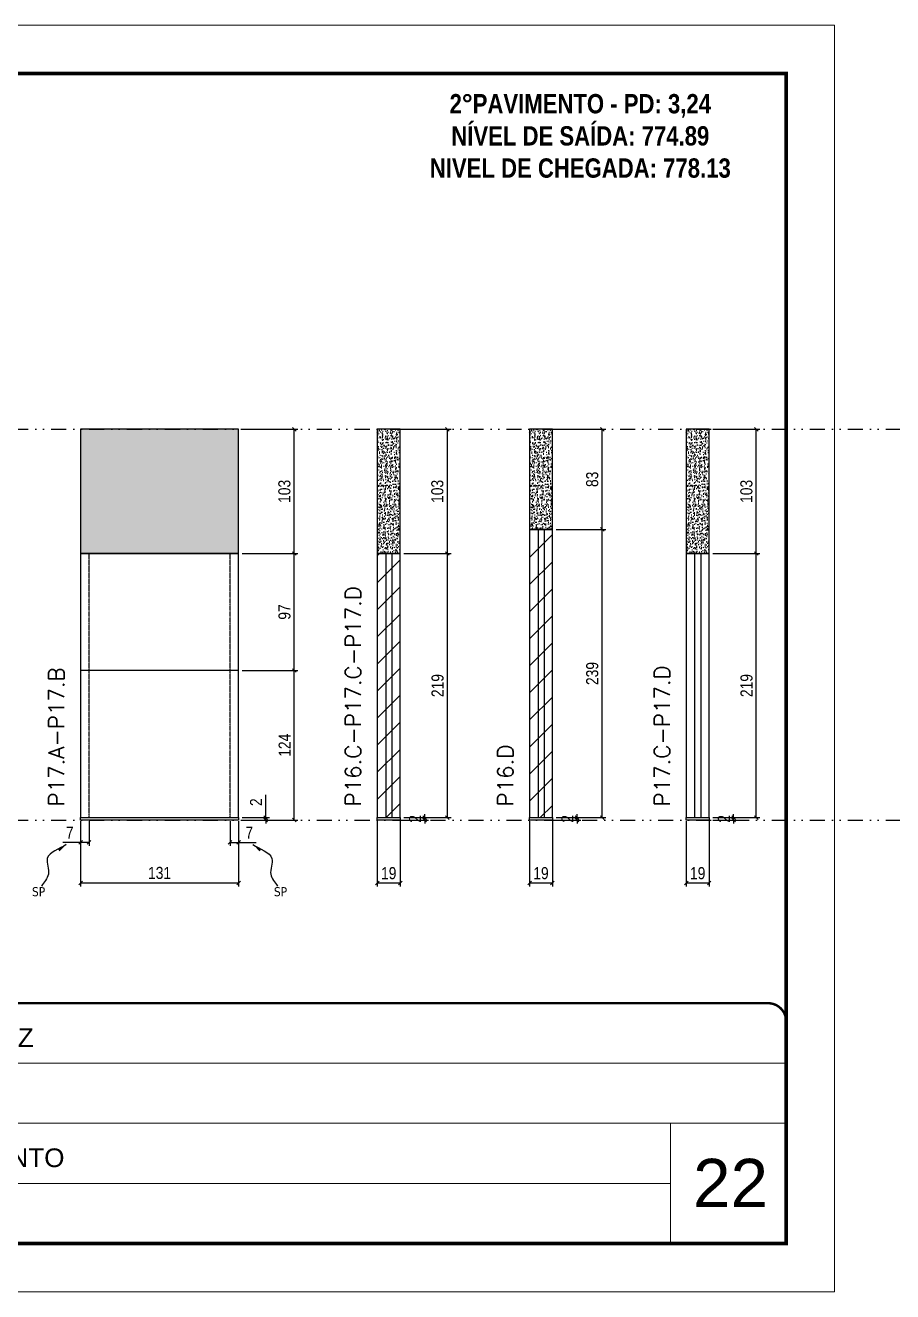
# Model space of a CAD drawing. Extents: x 13770 to 23315, y 867 to 16997.
# Drawn here: x 16799 to 17518, y 10056 to 11106 of the extents above; entities that cross this region are included whole.
import ezdxf

# ---------------------------------------------------------------- set-up
doc = ezdxf.new("R2010")
doc.units = 0
for name, pattern in [('CONTINUO', [0]), ('DASHED', [0.75, 0.5, -0.25]), ('DIVIDE2', [0.625, 0.25, -0.125, 0, -0.125, 0, -0.125]), ('HIDDEN', [0.375, 0.25, -0.125])]:
    doc.linetypes.add(name, pattern=pattern)
for name, color, linetype, lineweight in [('CARIMBO', 255, 'Continuous', 9), ('Folhas', 255, 'Continuous', 9), ('Hachura', 251, 'Continuous', 9), ('SARRAFO DE PRESSAO', 251, 'DASHED', 9), ('Texto Seção', 7, 'Continuous', 15)]:
    doc.layers.add(name, color=color, linetype=linetype, lineweight=lineweight)
for name, color, linetype in [('COTA', 241, 'Continuous'), ('NOMENCLATURA', 7, 'Continuous'), ('Nível', 160, 'Continuous'), ('Painéis', 200, 'Continuous'), ('SARR_2.2x7', 40, 'Continuous'), ('Sarrafo de Pressão', 42, 'HIDDEN'), ('texto', 7, 'Continuous')]:
    doc.layers.add(name, color=color, linetype=linetype)
doc.styles.add('ARIAL', font='arial.ttf')
doc.styles.add('COTA TECNICA', font='techl___.ttf', dxfattribs={"height": 10})
doc.styles.add('COTA TECNICA-50', font='techl___.ttf', dxfattribs={"height": 10})
doc.styles.add('REGUA-120', font='ROMANS.shx', dxfattribs={"height": 15})
doc.styles.add('ROMANC', font='techb___.ttf', dxfattribs={"height": 2.5})
doc.styles.get("Standard").update_dxf_attribs({"font": 'arial.ttf'})
doc.styles.add('Tecnologia', font='')
doc.styles.get('Tecnologia').set_extended_font_data('Forgotten Futurist')
doc.dimstyles.new('COTA PAINEL-50', dxfattribs={"dimtxt": 10, "dimasz": 3, "dimexe": 3, "dimexo": 3, "dimgap": 3, "dimtad": 1, "dimdec": 1, "dimzin": 12, "dimdsep": 46, "dimtxsty": 'COTA TECNICA-50', "dimblk1": 'OBLIQUE', "dimblk2": 'OBLIQUE', "dimsah": 1, "dimcen": 0.9, "dimclrd": 4, "dimclre": 4, "dimclrt": 240, "dimadec": 1, "dimazin": 3, "dimtfac": 1, "dimtdec": 1, "dimtmove": 0, "dimatfit": 3, "dimfxl": 1, "dimtolj": 1, "dimtzin": 12, "dimarcsym": 0})
doc.dimstyles.new('PAINEL', dxfattribs={"dimtxt": 10, "dimasz": 3, "dimexe": 3, "dimexo": 3, "dimgap": 3, "dimtad": 1, "dimdec": 1, "dimzin": 12, "dimdsep": 46, "dimtxsty": 'COTA TECNICA', "dimblk1": 'OBLIQUE', "dimblk2": 'OBLIQUE', "dimsah": 1, "dimcen": 0.9, "dimclrd": 4, "dimclre": 4, "dimclrt": 240, "dimadec": 1, "dimazin": 3, "dimtfac": 1, "dimtdec": 1, "dimtmove": 0, "dimatfit": 3, "dimfxl": 1, "dimtolj": 1, "dimtzin": 12, "dimarcsym": 0})
doc.dimstyles.get("Standard").update_dxf_attribs({"dimtxt": 0.18, "dimasz": 0.18, "dimexe": 0.18, "dimexo": 0.0625, "dimgap": 0.09, "dimtad": 0, "dimtih": 1, "dimtoh": 1, "dimdec": 4, "dimzin": 0, "dimdsep": 46, "dimtxsty": 'Standard', "dimcen": 0.09, "dimadec": 0, "dimazin": 0, "dimtfac": 1, "dimtdec": 4, "dimtofl": 0, "dimtmove": 0, "dimatfit": 3, "dimfxl": 1, "dimtolj": 1, "dimtzin": 0, "dimarcsym": 0})

# ---------------------------------------------------------------- blocks, each defined once
blk = doc.blocks.new('9999999999')
at = {"color": 30, "linetype": 'CONTINUO'}
for p, q in [((98564.6, 34230.2), (98564.6, 34429.4)), ((98564.6, 34379.6), (99584, 34379.6)), ((98564.6, 34329.8), (99488, 34329.8)), ((99584, 34329.8), (99488, 34329.8)), ((99488, 34329.8), (99488, 34230.2)), ((98564.6, 34280), (99488, 34280))]:
    blk.add_line(p, q, dxfattribs=at)
at = {"color": 30, "linetype": 'CONTINUO', "const_width": 2}
blk.add_lwpolyline([(99584, 34230.2), (99584, 34414.4, 0.414214), (99569, 34429.4), (98229, 34429.4, 0.414214), (98214, 34414.4), (98214, 34245.2, 0.414214), (98229, 34230.2), (99584, 34230.2)], format="xyb", dxfattribs=at)
at = {"layer": 'Folhas'}
blk.add_lwpolyline([(98139, 34190.2), (99624, 34190.2), (99624, 35240.2), (98139, 35240.2)], close=True, dxfattribs=at)
at = {"layer": 'Folhas', "color": 30, "const_width": 3}
blk.add_lwpolyline([(98214, 34230.2), (99584, 34230.2), (99584, 35200.2), (98214, 35200.2)], close=True, dxfattribs=at)
at = {"color": 7, "linetype": 'Continuous', "ltscale": 5, "style": 'ARIAL'}
for s, height, p in [('SCHWARTZ', 15.48, (98837.7, 34393.1)), ('GWT', 15.48, (98837.7, 34343.3)), ('2°PAVIMENTO', 15.483, (98837.7, 34293.5)), ('NOVA SISTEMAS CONSTRUTIVOS', 11.059, (98263.2, 34267.2)), ('PILARES', 15.48, (98837.7, 34243.7))]:
    blk.add_text(s, height=height, dxfattribs=at).set_placement(p)
at = {"layer": 'Folhas', "color": 7, "style": 'Tecnologia', "width": 1.5}
for s, p in [('CLIENTE:', (98573.7, 34397.2)), ('OBRA:', (98573.7, 34347.3)), ('PAVIMENTO:', (98573.7, 34297.5)), ('PROJETO:', (98573.7, 34247.7))]:
    blk.add_text(s, height=14, dxfattribs=at).set_placement(p)
blk = doc.blocks.new('_Oblique')
at = {"color": 0, "linetype": 'ByBlock', "lineweight": -2}
blk.add_line((-0.5, -0.5), (0.5, 0.5), dxfattribs=at)
blk = doc.blocks.new('*D387')
at = {"layer": 'COTA', "color": 4, "lineweight": -2, "transparency": 16777216}
for p, q in [((17090.6, 10445.7), (17090.6, 10391.6)), ((17109.6, 10445.7), (17109.6, 10391.6)), ((17090.6, 10394.6), (17109.6, 10394.6))]:
    blk.add_line(p, q, dxfattribs=at)
at = {"layer": 'Defpoints', "color": 0, "transparency": 16777216}
for p in [(17090.6, 10448.7), (17109.6, 10448.7), (17109.6, 10394.6)]:
    blk.add_point(p, dxfattribs=at)
at = {"layer": 'COTA', "color": 4, "lineweight": -2, "transparency": 16777216, "xscale": 3, "yscale": 3, "zscale": 3, "rotation": 180}
blk.add_blockref('_Oblique', (17090.6, 10394.6), dxfattribs=at)
at = {"layer": 'COTA', "color": 4, "lineweight": -2, "transparency": 16777216, "xscale": 3, "yscale": 3, "zscale": 3}
blk.add_blockref('_Oblique', (17109.6, 10394.6), dxfattribs=at)
at = {"layer": 'COTA', "color": 240, "transparency": 16777216, "insert": (17100.1, 10402.6), "char_height": 10, "attachment_point": 5, "style": 'COTA TECNICA'}
blk.add_mtext('\\A1;19', dxfattribs=at)
blk = doc.blocks.new('*D388')
at = {"layer": 'COTA', "color": 4, "lineweight": -2, "transparency": 16777216}
for p, q in [((17112.6, 10667.7), (17151.7, 10667.7)), ((17148.7, 10448.7), (17148.7, 10667.7)), ((17112.6, 10448.7), (17151.7, 10448.7))]:
    blk.add_line(p, q, dxfattribs=at)
at = {"layer": 'Defpoints', "color": 0, "transparency": 16777216}
for p in [(17109.6, 10667.7), (17148.7, 10667.7), (17109.6, 10448.7)]:
    blk.add_point(p, dxfattribs=at)
at = {"layer": 'COTA', "color": 4, "lineweight": -2, "transparency": 16777216, "xscale": 3, "yscale": 3, "zscale": 3}
for p, rotation in [((17148.7, 10667.7), 90), ((17148.7, 10448.7), 270)]:
    blk.add_blockref('_Oblique', p, dxfattribs=dict(at, rotation=rotation))
at = {"layer": 'COTA', "color": 240, "transparency": 16777216, "insert": (17140.6, 10558.2), "char_height": 10, "attachment_point": 5, "rotation": 90, "style": 'COTA TECNICA'}
blk.add_mtext('\\A1;219', dxfattribs=at)
blk = doc.blocks.new('*D389')
at = {"layer": 'COTA', "color": 4, "lineweight": -2, "transparency": 16777216}
for p, q in [((17112.6, 10448.7), (17132.9, 10448.7)), ((17129.9, 10448.7), (17129.9, 10451.7)), ((17129.9, 10446.7), (17129.9, 10448.7)), ((17112.6, 10446.7), (17132.9, 10446.7)), ((17129.9, 10446.7), (17129.9, 10443.7))]:
    blk.add_line(p, q, dxfattribs=at)
at = {"layer": 'Defpoints', "color": 0, "transparency": 16777216}
for p in [(17109.6, 10448.7), (17129.9, 10448.7), (17109.6, 10446.7)]:
    blk.add_point(p, dxfattribs=at)
at = {"layer": 'COTA', "color": 4, "lineweight": -2, "transparency": 16777216, "xscale": 3, "yscale": 3, "zscale": 3}
for p, rotation in [((17129.9, 10448.7), 270), ((17129.9, 10446.7), 90)]:
    blk.add_blockref('_Oblique', p, dxfattribs=dict(at, rotation=rotation))
at = {"layer": 'COTA', "color": 240, "transparency": 16777216, "insert": (17121.9, 10447.7), "char_height": 10, "attachment_point": 5, "rotation": 90, "style": 'COTA TECNICA-50'}
blk.add_mtext('\\A1;2', dxfattribs=at)
blk = doc.blocks.new('*D390')
at = {"layer": 'COTA', "color": 4, "lineweight": -2, "transparency": 16777216}
for p, q in [((17112.6, 10770.7), (17151.7, 10770.7)), ((17148.7, 10667.7), (17148.7, 10770.7)), ((17112.6, 10667.7), (17151.7, 10667.7))]:
    blk.add_line(p, q, dxfattribs=at)
at = {"layer": 'Defpoints', "color": 0, "transparency": 16777216}
for p in [(17109.6, 10770.7), (17148.7, 10770.7), (17109.6, 10667.7)]:
    blk.add_point(p, dxfattribs=at)
at = {"layer": 'COTA', "color": 4, "lineweight": -2, "transparency": 16777216, "xscale": 3, "yscale": 3, "zscale": 3}
for p, rotation in [((17148.7, 10770.7), 90), ((17148.7, 10667.7), 270)]:
    blk.add_blockref('_Oblique', p, dxfattribs=dict(at, rotation=rotation))
at = {"layer": 'COTA', "color": 240, "transparency": 16777216, "insert": (17140.4, 10719.2), "char_height": 10, "attachment_point": 5, "rotation": 90, "style": 'COTA TECNICA'}
blk.add_mtext('\\A1;103', dxfattribs=at)
blk = doc.blocks.new('*D814')
at = {"layer": 'COTA', "color": 4, "lineweight": -2, "transparency": 16777216}
for p, q in [((16844.6, 10445.7), (16844.6, 10391.6)), ((16975.6, 10445.7), (16975.6, 10391.6)), ((16844.6, 10394.6), (16975.6, 10394.6))]:
    blk.add_line(p, q, dxfattribs=at)
at = {"layer": 'Defpoints', "color": 0, "transparency": 16777216}
for p in [(16844.6, 10448.7), (16975.6, 10448.7), (16975.6, 10394.6)]:
    blk.add_point(p, dxfattribs=at)
at = {"layer": 'COTA', "color": 4, "lineweight": -2, "transparency": 16777216, "xscale": 3, "yscale": 3, "zscale": 3, "rotation": 180}
blk.add_blockref('_Oblique', (16844.6, 10394.6), dxfattribs=at)
at = {"layer": 'COTA', "color": 4, "lineweight": -2, "transparency": 16777216, "xscale": 3, "yscale": 3, "zscale": 3}
blk.add_blockref('_Oblique', (16975.6, 10394.6), dxfattribs=at)
at = {"layer": 'COTA', "color": 240, "transparency": 16777216, "insert": (16910.1, 10402.8), "char_height": 10, "attachment_point": 5, "style": 'COTA TECNICA'}
blk.add_mtext('\\A1;131', dxfattribs=at)
blk = doc.blocks.new('*D815')
at = {"layer": 'COTA', "color": 4, "lineweight": -2, "transparency": 16777216}
for p, q in [((16978.6, 10570.7), (17024.8, 10570.7)), ((17021.8, 10446.7), (17021.8, 10570.7)), ((16978.6, 10446.7), (17024.8, 10446.7))]:
    blk.add_line(p, q, dxfattribs=at)
at = {"layer": 'Defpoints', "color": 0, "transparency": 16777216}
for p in [(16975.6, 10570.7), (17021.8, 10570.7), (16975.6, 10446.7)]:
    blk.add_point(p, dxfattribs=at)
at = {"layer": 'COTA', "color": 4, "lineweight": -2, "transparency": 16777216, "xscale": 3, "yscale": 3, "zscale": 3}
for p, rotation in [((17021.8, 10570.7), 90), ((17021.8, 10446.7), 270)]:
    blk.add_blockref('_Oblique', p, dxfattribs=dict(at, rotation=rotation))
at = {"layer": 'COTA', "color": 240, "transparency": 16777216, "insert": (17013.8, 10508.7), "char_height": 10, "attachment_point": 5, "rotation": 90, "style": 'COTA TECNICA-50'}
blk.add_mtext('\\A1;124', dxfattribs=at)
blk = doc.blocks.new('*D816')
at = {"layer": 'COTA', "color": 4, "lineweight": -2, "transparency": 16777216}
for p, q in [((16998.1, 10448.7), (16998.1, 10467.5)), ((16978.6, 10448.7), (17001.1, 10448.7)), ((16998.1, 10446.7), (16998.1, 10448.7)), ((16978.6, 10446.7), (17001.1, 10446.7)), ((16998.1, 10446.7), (16998.1, 10443.7))]:
    blk.add_line(p, q, dxfattribs=at)
at = {"layer": 'Defpoints', "color": 0, "transparency": 16777216}
for p in [(16975.6, 10448.7), (16975.6, 10446.7), (16998.1, 10446.7)]:
    blk.add_point(p, dxfattribs=at)
at = {"layer": 'COTA', "color": 4, "lineweight": -2, "transparency": 16777216, "xscale": 3, "yscale": 3, "zscale": 3}
for p, rotation in [((16998.1, 10448.7), 270), ((16998.1, 10446.7), 90)]:
    blk.add_blockref('_Oblique', p, dxfattribs=dict(at, rotation=rotation))
at = {"layer": 'COTA', "color": 240, "transparency": 16777216, "insert": (16990.1, 10461.5), "char_height": 10, "attachment_point": 5, "rotation": 90, "style": 'COTA TECNICA-50'}
blk.add_mtext('\\A1;2', dxfattribs=at)
blk = doc.blocks.new('*D817')
at = {"layer": 'COTA', "color": 4, "lineweight": -2, "transparency": 16777216}
for p, q in [((16844.6, 10443.7), (16844.6, 10425.2)), ((16851.6, 10445.7), (16851.6, 10425.2)), ((16844.6, 10428.2), (16829.9, 10428.2)), ((16851.6, 10428.2), (16844.6, 10428.2))]:
    blk.add_line(p, q, dxfattribs=at)
at = {"layer": 'Defpoints', "color": 0, "transparency": 16777216}
for p in [(16851.6, 10448.7), (16844.6, 10446.7), (16844.6, 10428.2)]:
    blk.add_point(p, dxfattribs=at)
at = {"layer": 'COTA', "color": 4, "lineweight": -2, "transparency": 16777216, "xscale": 3, "yscale": 3, "zscale": 3, "rotation": 180}
blk.add_blockref('_Oblique', (16844.6, 10428.2), dxfattribs=at)
at = {"layer": 'COTA', "color": 4, "lineweight": -2, "transparency": 16777216, "xscale": 3, "yscale": 3, "zscale": 3}
blk.add_blockref('_Oblique', (16851.6, 10428.2), dxfattribs=at)
at = {"layer": 'COTA', "color": 240, "transparency": 16777216, "insert": (16835.7, 10436.3), "char_height": 10, "attachment_point": 5, "style": 'COTA TECNICA-50'}
blk.add_mtext('\\A1;7', dxfattribs=at)
blk = doc.blocks.new('*D818')
at = {"layer": 'COTA', "color": 4, "lineweight": -2, "transparency": 16777216}
for p, q in [((16968.6, 10445.7), (16968.6, 10425.2)), ((16975.6, 10443.7), (16975.6, 10425.2)), ((16968.6, 10428.2), (16975.6, 10428.2)), ((16975.6, 10428.2), (16990.3, 10428.2))]:
    blk.add_line(p, q, dxfattribs=at)
at = {"layer": 'Defpoints', "color": 0, "transparency": 16777216}
for p in [(16968.6, 10448.7), (16975.6, 10446.7), (16975.6, 10428.2)]:
    blk.add_point(p, dxfattribs=at)
at = {"layer": 'COTA', "color": 4, "lineweight": -2, "transparency": 16777216, "xscale": 3, "yscale": 3, "zscale": 3, "rotation": 180}
blk.add_blockref('_Oblique', (16968.6, 10428.2), dxfattribs=at)
at = {"layer": 'COTA', "color": 4, "lineweight": -2, "transparency": 16777216, "xscale": 3, "yscale": 3, "zscale": 3}
blk.add_blockref('_Oblique', (16975.6, 10428.2), dxfattribs=at)
at = {"layer": 'COTA', "color": 240, "transparency": 16777216, "insert": (16984.5, 10436.3), "char_height": 10, "attachment_point": 5, "style": 'COTA TECNICA-50'}
blk.add_mtext('\\A1;7', dxfattribs=at)
blk = doc.blocks.new('*D819')
at = {"layer": 'COTA', "color": 4, "linetype": 'ByBlock', "lineweight": -2, "transparency": 16777216}
for p, q in [((16978.6, 10667.7), (17024.8, 10667.7)), ((17021.8, 10570.7), (17021.8, 10667.7)), ((16978.6, 10570.7), (17024.8, 10570.7))]:
    blk.add_line(p, q, dxfattribs=at)
at = {"layer": 'Defpoints', "color": 0, "linetype": 'ByBlock', "transparency": 16777216}
for p in [(16975.6, 10667.7), (17021.8, 10667.7), (16975.6, 10570.7)]:
    blk.add_point(p, dxfattribs=at)
at = {"layer": 'COTA', "color": 4, "linetype": 'ByBlock', "lineweight": -2, "transparency": 16777216, "xscale": 3, "yscale": 3, "zscale": 3}
for p, rotation in [((17021.8, 10667.7), 90), ((17021.8, 10570.7), 270)]:
    blk.add_blockref('_Oblique', p, dxfattribs=dict(at, rotation=rotation))
at = {"layer": 'COTA', "color": 240, "linetype": 'ByBlock', "transparency": 16777216, "insert": (17013.7, 10619.2), "char_height": 10, "attachment_point": 5, "rotation": 90, "style": 'COTA TECNICA'}
blk.add_mtext('\\A1;97', dxfattribs=at)
blk = doc.blocks.new('*D820')
at = {"layer": 'COTA', "color": 4, "lineweight": -2, "transparency": 16777216}
for p, q in [((16978.6, 10770.7), (17024.8, 10770.7)), ((17021.8, 10667.7), (17021.8, 10770.7)), ((16978.6, 10667.7), (17024.8, 10667.7))]:
    blk.add_line(p, q, dxfattribs=at)
at = {"layer": 'Defpoints', "color": 0, "transparency": 16777216}
for p in [(16975.6, 10770.7), (17021.8, 10770.7), (16975.6, 10667.7)]:
    blk.add_point(p, dxfattribs=at)
at = {"layer": 'COTA', "color": 4, "lineweight": -2, "transparency": 16777216, "xscale": 3, "yscale": 3, "zscale": 3}
for p, rotation in [((17021.8, 10770.7), 90), ((17021.8, 10667.7), 270)]:
    blk.add_blockref('_Oblique', p, dxfattribs=dict(at, rotation=rotation))
at = {"layer": 'COTA', "color": 240, "transparency": 16777216, "insert": (17013.6, 10719.2), "char_height": 10, "attachment_point": 5, "rotation": 90, "style": 'COTA TECNICA'}
blk.add_mtext('\\A1;103', dxfattribs=at)
blk = doc.blocks.new('*D834')
at = {"layer": 'COTA', "color": 4, "lineweight": -2, "transparency": 16777216}
for p, q in [((17216.8, 10445.7), (17216.8, 10391.6)), ((17235.8, 10445.7), (17235.8, 10391.6)), ((17216.8, 10394.6), (17235.8, 10394.6))]:
    blk.add_line(p, q, dxfattribs=at)
at = {"layer": 'Defpoints', "color": 0, "transparency": 16777216}
for p in [(17216.8, 10448.7), (17235.8, 10448.7), (17235.8, 10394.6)]:
    blk.add_point(p, dxfattribs=at)
at = {"layer": 'COTA', "color": 4, "lineweight": -2, "transparency": 16777216, "xscale": 3, "yscale": 3, "zscale": 3, "rotation": 180}
blk.add_blockref('_Oblique', (17216.8, 10394.6), dxfattribs=at)
at = {"layer": 'COTA', "color": 4, "lineweight": -2, "transparency": 16777216, "xscale": 3, "yscale": 3, "zscale": 3}
blk.add_blockref('_Oblique', (17235.8, 10394.6), dxfattribs=at)
at = {"layer": 'COTA', "color": 240, "transparency": 16777216, "insert": (17226.3, 10402.6), "char_height": 10, "attachment_point": 5, "style": 'COTA TECNICA'}
blk.add_mtext('\\A1;19', dxfattribs=at)
blk = doc.blocks.new('*D835')
at = {"layer": 'COTA', "color": 4, "lineweight": -2, "transparency": 16777216}
for p, q in [((17238.8, 10687.7), (17280.1, 10687.7)), ((17277.1, 10448.7), (17277.1, 10687.7)), ((17238.8, 10448.7), (17280.1, 10448.7))]:
    blk.add_line(p, q, dxfattribs=at)
at = {"layer": 'Defpoints', "color": 0, "transparency": 16777216}
for p in [(17235.8, 10687.7), (17277.1, 10687.7), (17235.8, 10448.7)]:
    blk.add_point(p, dxfattribs=at)
at = {"layer": 'COTA', "color": 4, "lineweight": -2, "transparency": 16777216, "xscale": 3, "yscale": 3, "zscale": 3}
for p, rotation in [((17277.1, 10687.7), 90), ((17277.1, 10448.7), 270)]:
    blk.add_blockref('_Oblique', p, dxfattribs=dict(at, rotation=rotation))
at = {"layer": 'COTA', "color": 240, "transparency": 16777216, "insert": (17268.8, 10568.2), "char_height": 10, "attachment_point": 5, "rotation": 90, "style": 'COTA TECNICA'}
blk.add_mtext('\\A1;239', dxfattribs=at)
blk = doc.blocks.new('*D836')
at = {"layer": 'COTA', "color": 4, "lineweight": -2, "transparency": 16777216}
for p, q in [((17238.8, 10448.7), (17259.2, 10448.7)), ((17256.2, 10448.7), (17256.2, 10451.7)), ((17256.2, 10446.7), (17256.2, 10448.7)), ((17238.8, 10446.7), (17259.2, 10446.7)), ((17256.2, 10446.7), (17256.2, 10443.7))]:
    blk.add_line(p, q, dxfattribs=at)
at = {"layer": 'Defpoints', "color": 0, "transparency": 16777216}
for p in [(17235.8, 10448.7), (17256.2, 10448.7), (17235.8, 10446.7)]:
    blk.add_point(p, dxfattribs=at)
at = {"layer": 'COTA', "color": 4, "lineweight": -2, "transparency": 16777216, "xscale": 3, "yscale": 3, "zscale": 3}
for p, rotation in [((17256.2, 10448.7), 270), ((17256.2, 10446.7), 90)]:
    blk.add_blockref('_Oblique', p, dxfattribs=dict(at, rotation=rotation))
at = {"layer": 'COTA', "color": 240, "transparency": 16777216, "insert": (17248.2, 10447.7), "char_height": 10, "attachment_point": 5, "rotation": 90, "style": 'COTA TECNICA-50'}
blk.add_mtext('\\A1;2', dxfattribs=at)
blk = doc.blocks.new('*D837')
at = {"layer": 'COTA', "color": 4, "lineweight": -2, "transparency": 16777216}
for p, q in [((17238.8, 10770.7), (17280.1, 10770.7)), ((17277.1, 10687.7), (17277.1, 10770.7)), ((17238.8, 10687.7), (17280.1, 10687.7))]:
    blk.add_line(p, q, dxfattribs=at)
at = {"layer": 'Defpoints', "color": 0, "transparency": 16777216}
for p in [(17235.8, 10770.7), (17277.1, 10770.7), (17235.8, 10687.7)]:
    blk.add_point(p, dxfattribs=at)
at = {"layer": 'COTA', "color": 4, "lineweight": -2, "transparency": 16777216, "xscale": 3, "yscale": 3, "zscale": 3}
for p, rotation in [((17277.1, 10770.7), 90), ((17277.1, 10687.7), 270)]:
    blk.add_blockref('_Oblique', p, dxfattribs=dict(at, rotation=rotation))
at = {"layer": 'COTA', "color": 240, "transparency": 16777216, "insert": (17268.8, 10729.2), "char_height": 10, "attachment_point": 5, "rotation": 90, "style": 'COTA TECNICA'}
blk.add_mtext('\\A1;83', dxfattribs=at)
blk = doc.blocks.new('*D944')
at = {"layer": 'COTA', "color": 4, "lineweight": -2, "transparency": 16777216}
for p, q in [((17346.7, 10445.7), (17346.7, 10391.6)), ((17365.7, 10445.7), (17365.7, 10391.6)), ((17346.7, 10394.6), (17365.7, 10394.6))]:
    blk.add_line(p, q, dxfattribs=at)
at = {"layer": 'Defpoints', "color": 0, "transparency": 16777216}
for p in [(17346.7, 10448.7), (17365.7, 10448.7), (17365.7, 10394.6)]:
    blk.add_point(p, dxfattribs=at)
at = {"layer": 'COTA', "color": 4, "lineweight": -2, "transparency": 16777216, "xscale": 3, "yscale": 3, "zscale": 3, "rotation": 180}
blk.add_blockref('_Oblique', (17346.7, 10394.6), dxfattribs=at)
at = {"layer": 'COTA', "color": 4, "lineweight": -2, "transparency": 16777216, "xscale": 3, "yscale": 3, "zscale": 3}
blk.add_blockref('_Oblique', (17365.7, 10394.6), dxfattribs=at)
at = {"layer": 'COTA', "color": 240, "transparency": 16777216, "insert": (17356.2, 10402.6), "char_height": 10, "attachment_point": 5, "style": 'COTA TECNICA'}
blk.add_mtext('\\A1;19', dxfattribs=at)
blk = doc.blocks.new('*D945')
at = {"layer": 'COTA', "color": 4, "lineweight": -2, "transparency": 16777216}
for p, q in [((17368.7, 10667.7), (17407.8, 10667.7)), ((17404.8, 10448.7), (17404.8, 10667.7)), ((17368.7, 10448.7), (17407.8, 10448.7))]:
    blk.add_line(p, q, dxfattribs=at)
at = {"layer": 'Defpoints', "color": 0, "transparency": 16777216}
for p in [(17365.7, 10667.7), (17404.8, 10667.7), (17365.7, 10448.7)]:
    blk.add_point(p, dxfattribs=at)
at = {"layer": 'COTA', "color": 4, "lineweight": -2, "transparency": 16777216, "xscale": 3, "yscale": 3, "zscale": 3}
for p, rotation in [((17404.8, 10667.7), 90), ((17404.8, 10448.7), 270)]:
    blk.add_blockref('_Oblique', p, dxfattribs=dict(at, rotation=rotation))
at = {"layer": 'COTA', "color": 240, "transparency": 16777216, "insert": (17396.7, 10558.2), "char_height": 10, "attachment_point": 5, "rotation": 90, "style": 'COTA TECNICA'}
blk.add_mtext('\\A1;219', dxfattribs=at)
blk = doc.blocks.new('*D946')
at = {"layer": 'COTA', "color": 4, "lineweight": -2, "transparency": 16777216}
for p, q in [((17368.7, 10448.7), (17389, 10448.7)), ((17386, 10448.7), (17386, 10451.7)), ((17386, 10446.7), (17386, 10448.7)), ((17368.7, 10446.7), (17389, 10446.7)), ((17386, 10446.7), (17386, 10443.7))]:
    blk.add_line(p, q, dxfattribs=at)
at = {"layer": 'Defpoints', "color": 0, "transparency": 16777216}
for p in [(17365.7, 10448.7), (17386, 10448.7), (17365.7, 10446.7)]:
    blk.add_point(p, dxfattribs=at)
at = {"layer": 'COTA', "color": 4, "lineweight": -2, "transparency": 16777216, "xscale": 3, "yscale": 3, "zscale": 3}
for p, rotation in [((17386, 10448.7), 270), ((17386, 10446.7), 90)]:
    blk.add_blockref('_Oblique', p, dxfattribs=dict(at, rotation=rotation))
at = {"layer": 'COTA', "color": 240, "transparency": 16777216, "insert": (17378, 10447.7), "char_height": 10, "attachment_point": 5, "rotation": 90, "style": 'COTA TECNICA-50'}
blk.add_mtext('\\A1;2', dxfattribs=at)
blk = doc.blocks.new('*D947')
at = {"layer": 'COTA', "color": 4, "lineweight": -2, "transparency": 16777216}
for p, q in [((17368.7, 10770.7), (17407.8, 10770.7)), ((17404.8, 10667.7), (17404.8, 10770.7)), ((17368.7, 10667.7), (17407.8, 10667.7))]:
    blk.add_line(p, q, dxfattribs=at)
at = {"layer": 'Defpoints', "color": 0, "transparency": 16777216}
for p in [(17365.7, 10770.7), (17404.8, 10770.7), (17365.7, 10667.7)]:
    blk.add_point(p, dxfattribs=at)
at = {"layer": 'COTA', "color": 4, "lineweight": -2, "transparency": 16777216, "xscale": 3, "yscale": 3, "zscale": 3}
for p, rotation in [((17404.8, 10770.7), 90), ((17404.8, 10667.7), 270)]:
    blk.add_blockref('_Oblique', p, dxfattribs=dict(at, rotation=rotation))
at = {"layer": 'COTA', "color": 240, "transparency": 16777216, "insert": (17396.6, 10719.2), "char_height": 10, "attachment_point": 5, "rotation": 90, "style": 'COTA TECNICA'}
blk.add_mtext('\\A1;103', dxfattribs=at)

msp = doc.modelspace()

# ---------------------------------------------------------------- hatches: boundary and pattern name
at = {"layer": 'COTA'}
h = msp.add_hatch(dxfattribs=at)
h.set_pattern_fill('AR-CONC', color=256, scale=0.03)
h.set_pattern_definition([(50, (1942.5093, -1318.575), (5.4655401, -0.4781726), [0.5715, -6.2865]), (355, (1942.5093, -1318.575), (-1.0573026, 5.7317054), [0.4572, -5.0292175]), (100.451445, (1942.965, -1318.615), (4.4082374, 5.2535326), [0.4857003, -5.3427073]), (46.1842, (1942.509, -1317.051), (8.1323712, -1.2612698), [0.85725, -9.42975]), (96.635558, (1943.187, -1317.156), (7.122124, 7.4227837), [0.7285507, -8.0140682]), (351.18415, (1942.509, -1317.051), (7.122124, 7.4227837), [0.685799, -7.543792]), (21, (1943.2713, -1317.432), (4.5484317, -3.0679559), [0.5715, -6.2865]), (326, (1943.2713, -1317.432), (1.8540609, 5.525639), [0.4572, -5.0292]), (71.451445, (1943.6503, -1317.688), (6.4024926, 2.457683), [0.4857003, -5.3426981]), (37.5, (1942.5093, -1318.5751), (0.0926581, 2.53665117), [0, -4.96824, 0, -5.1054, 0, -5.04825]), (7.5, (1942.5093, -1318.575), (2.00458988, 3.00541724), [0, -2.91084, 0, -4.85394, 0, -1.92405]), (327.5, (1940.81, -1318.5751), (4.06771786, -0.17186232), [0, -1.905, 0, -5.9436, 0, -7.8867]), (317.5, (1940.048, -1318.575), (4.44387544, 0.7627947), [0, -2.4765, 0, -3.94716, 0, -5.6007])])
h.paths.add_polyline_path([(16844.6, 10770.73), (16844.6, 10667.73), (16975.6, 10667.73), (16975.6, 10770.73)])
h = msp.add_hatch(dxfattribs=at)
h.set_pattern_fill('AR-CONC', color=256, scale=0.03)
h.set_pattern_definition([(50, (-184.774, -4625.3004), (5.4655401, -0.4781726), [0.5715, -6.2865]), (355, (-184.774, -4625.3004), (-1.0573026, 5.7317054), [0.4572, -5.0292175]), (100.451445, (-184.3186, -4625.3403), (4.4082374, 5.2535326), [0.4857003, -5.3427073]), (46.1842, (-184.774, -4623.7764), (8.1323712, -1.2612698), [0.85725, -9.42975]), (96.635558, (-184.096, -4623.8815), (7.122124, 7.4227837), [0.7285507, -8.0140682]), (351.18415, (-184.774, -4623.7764), (7.122124, 7.4227837), [0.685799, -7.543792]), (21, (-184.012, -4624.1574), (4.5484317, -3.06795595), [0.5715, -6.2865]), (326, (-184.012, -4624.1574), (1.8540609, 5.525639), [0.4572, -5.0292]), (71.451445, (-183.633, -4624.413), (6.4024926, 2.4576831), [0.4857003, -5.3426981]), (37.5, (-184.774, -4625.3004), (0.0926581, 2.53665117), [0, -4.96824, 0, -5.1054, 0, -5.04825]), (7.5, (-184.774, -4625.3004), (2.00458988, 3.00541724), [0, -2.91084, 0, -4.85394, 0, -1.92405]), (327.5, (-186.4733, -4625.3004), (4.06771786, -0.17186232), [0, -1.905, 0, -5.9436, 0, -7.8867]), (317.5, (-187.2353, -4625.3004), (4.44387544, 0.76279473), [0, -2.4765, 0, -3.94716, 0, -5.6007])])
h.paths.add_polyline_path([(17109.55, 10770.73), (17090.55, 10770.73), (17090.55, 10667.73), (17109.55, 10667.73)])
h = msp.add_hatch(dxfattribs=at)
h.set_pattern_fill('AR-CONC', color=256, scale=0.03)
h.set_pattern_definition([(50, (-58.4987, -4625.3004), (5.4655401, -0.4781726), [0.5715, -6.2865]), (355, (-58.4987, -4625.3004), (-1.0573026, 5.7317054), [0.4572, -5.0292175]), (100.451445, (-58.043, -4625.3403), (4.4082374, 5.2535326), [0.4857003, -5.3427073]), (46.1842, (-58.499, -4623.7764), (8.1323712, -1.2612698), [0.85725, -9.42975]), (96.635558, (-57.821, -4623.8815), (7.122124, 7.4227837), [0.7285507, -8.0140682]), (351.18415, (-58.499, -4623.7764), (7.122124, 7.4227837), [0.685799, -7.543792]), (21, (-57.7367, -4624.1574), (4.5484317, -3.06795595), [0.5715, -6.2865]), (326, (-57.7367, -4624.1574), (1.8540609, 5.525639), [0.4572, -5.0292]), (71.451445, (-57.3577, -4624.413), (6.4024926, 2.4576831), [0.4857003, -5.3426981]), (37.5, (-58.4987, -4625.3004), (0.0926581, 2.53665117), [0, -4.96824, 0, -5.1054, 0, -5.04825]), (7.5, (-58.4987, -4625.3004), (2.00458988, 3.00541724), [0, -2.91084, 0, -4.85394, 0, -1.92405]), (327.5, (-60.198, -4625.3004), (4.06771786, -0.17186232), [0, -1.905, 0, -5.9436, 0, -7.8867]), (317.5, (-60.96, -4625.3004), (4.44387544, 0.76279473), [0, -2.4765, 0, -3.94716, 0, -5.6007])])
h.paths.add_polyline_path([(17235.83, 10770.73), (17216.83, 10770.73), (17216.83, 10687.73), (17235.83, 10687.73)])
h = msp.add_hatch(dxfattribs=at)
h.set_pattern_fill('AR-CONC', color=256, scale=0.03)
h.set_pattern_definition([(50, (71.3333, -4625.3004), (5.4655401, -0.4781726), [0.5715, -6.2865]), (355, (71.3333, -4625.3004), (-1.0573026, 5.7317054), [0.4572, -5.0292175]), (100.451445, (71.789, -4625.3403), (4.4082374, 5.2535326), [0.4857003, -5.3427073]), (46.1842, (71.333, -4623.7764), (8.1323712, -1.2612698), [0.85725, -9.42975]), (96.635558, (72.011, -4623.8815), (7.122124, 7.4227837), [0.7285507, -8.0140682]), (351.18415, (71.333, -4623.7764), (7.122124, 7.4227837), [0.685799, -7.543792]), (21, (72.0953, -4624.1574), (4.5484317, -3.06795595), [0.5715, -6.2865]), (326, (72.0953, -4624.1574), (1.8540609, 5.525639), [0.4572, -5.0292]), (71.451445, (72.4743, -4624.413), (6.4024926, 2.4576831), [0.4857003, -5.3426981]), (37.5, (71.3333, -4625.3004), (0.0926581, 2.53665117), [0, -4.96824, 0, -5.1054, 0, -5.04825]), (7.5, (71.3333, -4625.3004), (2.00458988, 3.00541724), [0, -2.91084, 0, -4.85394, 0, -1.92405]), (327.5, (69.634, -4625.3004), (4.06771786, -0.17186232), [0, -1.905, 0, -5.9436, 0, -7.8867]), (317.5, (68.872, -4625.3004), (4.44387544, 0.76279473), [0, -2.4765, 0, -3.94716, 0, -5.6007])])
h.paths.add_polyline_path([(17365.66, 10770.73), (17346.66, 10770.73), (17346.66, 10667.73), (17365.66, 10667.73)])
at = {"layer": 'Hachura', "linetype": 'ByBlock'}
h = msp.add_hatch(dxfattribs=at)
h.set_pattern_fill('ANSI31', color=256, scale=5)
h.set_pattern_definition([(45, (-92.933, 0), (-11.22532, 11.22532), [])])
h.paths.add_polyline_path([(17228.83, 10448.73), (17235.83, 10448.73), (17235.83, 10687.73), (17228.83, 10687.73)])
h.paths.add_polyline_path([(17223.83, 10448.73), (17228.83, 10448.73), (17228.83, 10687.73), (17223.83, 10687.73)])
h.paths.add_polyline_path([(17216.83, 10448.73), (17223.83, 10448.73), (17223.83, 10687.73), (17216.83, 10687.73)])
h = msp.add_hatch(dxfattribs=at)
h.set_pattern_fill('ANSI31', color=256, scale=5)
h.set_pattern_definition([(45, (-86.02, 0), (-11.22532, 11.22532), [])])
h.paths.add_polyline_path([(17097.55, 10667.73), (17090.55, 10667.73), (17090.55, 10448.73), (17097.55, 10448.73)])
h.paths.add_polyline_path([(17102.55, 10667.73), (17097.55, 10667.73), (17097.55, 10448.73), (17102.55, 10448.73)])
h.paths.add_polyline_path([(17102.55, 10448.73), (17109.55, 10448.73), (17109.55, 10667.73), (17102.55, 10667.73)])

# ---------------------------------------------------------------- linework, layer by layer
at = {"layer": 'COTA'}
msp.add_lwpolyline([(16844.6, 10667.73), (16975.6, 10667.73), (16975.6, 10770.73), (16844.6, 10770.73)], close=True, dxfattribs=at)
at = {"layer": 'COTA', "linetype": 'ByBlock'}
for points in [[(17090.55, 10667.73), (17109.55, 10667.73), (17109.55, 10770.73), (17090.55, 10770.73)], [(17216.83, 10687.73), (17235.83, 10687.73), (17235.83, 10770.73), (17216.83, 10770.73)], [(17346.66, 10667.73), (17365.66, 10667.73), (17365.66, 10770.73), (17346.66, 10770.73)]]:
    msp.add_lwpolyline(points, close=True, dxfattribs=at)
at = {"layer": 'Nível', "color": 4, "linetype": 'DIVIDE2', "ltscale": 50}
for p, q in [((13769.54, 10770.73), (21112.79, 10770.73)), ((13769.54, 10446.73), (21112.79, 10446.73))]:
    msp.add_line(p, q, dxfattribs=at)
at = {"layer": 'Painéis'}
msp.add_line((16975.6, 10570.73), (16844.6, 10570.73), dxfattribs=at)
for points in [[(17216.83, 10448.73), (17235.83, 10448.73), (17235.83, 10687.73), (17216.83, 10687.73)], [(16844.6, 10448.73), (16975.6, 10448.73), (16975.6, 10667.73), (16844.6, 10667.73)], [(17090.55, 10448.73), (17109.55, 10448.73), (17109.55, 10667.73), (17090.55, 10667.73)], [(17346.66, 10448.73), (17365.66, 10448.73), (17365.66, 10667.73), (17346.66, 10667.73)], [(16844.6, 10448.73), (16975.6, 10448.73), (16975.6, 10446.73), (16844.6, 10446.73)], [(17090.55, 10448.73), (17109.55, 10448.73), (17109.55, 10446.73), (17090.55, 10446.73)], [(17216.83, 10448.73), (17235.83, 10448.73), (17235.83, 10446.73), (17216.83, 10446.73)], [(17346.66, 10448.73), (17365.66, 10448.73), (17365.66, 10446.73), (17346.66, 10446.73)]]:
    msp.add_lwpolyline(points, close=True, dxfattribs=at)
at = {"layer": 'SARR_2.2x7'}
for p, q in [((17223.83, 10687.73), (17223.83, 10448.73)), ((17228.83, 10687.73), (17228.83, 10448.73)), ((17097.55, 10667.73), (17097.55, 10448.73)), ((17102.55, 10667.73), (17102.55, 10448.73)), ((17353.66, 10667.73), (17353.66, 10448.73)), ((17358.66, 10667.73), (17358.66, 10448.73))]:
    msp.add_line(p, q, dxfattribs=at)
at = {"layer": 'Sarrafo de Pressão'}
for p, q in [((16851.6, 10570.73), (16851.6, 10667.73)), ((16968.6, 10570.73), (16968.6, 10667.73)), ((16851.6, 10448.73), (16851.6, 10570.73)), ((16968.6, 10448.73), (16968.6, 10570.73))]:
    msp.add_line(p, q, dxfattribs=at)

# ---------------------------------------------------------------- block references
at = {"layer": 'SARRAFO DE PRESSAO', "color": 6, "linetype": 'ByBlock'}
msp.add_blockref('9999999999', (-82154.48, -24134.56), dxfattribs=at)

# ---------------------------------------------------------------- texts
at = {"layer": 'CARIMBO', "style": 'ARIAL'}
msp.add_text('22', height=40, dxfattribs=at).set_placement((17352.36, 10125.79))
at = {"layer": 'NOMENCLATURA', "color": 2, "insert": (17258.88, 11048.67), "char_height": 16, "attachment_point": 2, "style": 'ROMANC'}
msp.add_mtext_dynamic_manual_height_columns('2°PAVIMENTO - PD: 3,24\\PNÍVEL DE SAÍDA: 774.89\\PNIVEL DE CHEGADA: 778.13', width=376.0554, gutter_width=1, heights=[0], dxfattribs=at)
at = {"layer": 'texto', "color": 0, "char_height": 7.5, "attachment_point": 5}
for insert in [(16809.82, 10387.24), (17010.37, 10387.24)]:
    msp.add_mtext('{\\fTahoma|b0|i0|c0|p34;\\C4;SP}', dxfattribs=dict(at, insert=insert))
at = {"layer": 'Texto Seção', "char_height": 13, "width": 285.3299, "attachment_point": 7, "rotation": 90, "style": 'REGUA-120'}
for s, insert in [('P16.C-P17.C-P17.D', (17077.08, 10457.98)), ('P17.A-P17.B', (16831.13, 10457.98)), ('P17.C-P17.D', (17333.19, 10457.98)), ('P16.D', (17203.36, 10457.98))]:
    msp.add_mtext(s, dxfattribs=dict(at, insert=insert))

# ---------------------------------------------------------------- dimensions: what is measured, and where the dimension line sits
at = {"layer": 'COTA'}
for base, p1, p2, angle, dimstyle, picture, middle in [((17021.83, 10770.73), (16975.6, 10667.73), (16975.6, 10770.73), 90, 'PAINEL', '*D820', (17013.62, 10719.23)), ((17148.66, 10770.73), (17109.55, 10667.73), (17109.55, 10770.73), 90, 'PAINEL', '*D390', (17140.44, 10719.23)), ((17277.05, 10770.73), (17235.83, 10687.73), (17235.83, 10770.73), 90, 'PAINEL', '*D837', (17268.81, 10729.23)), ((17404.77, 10770.73), (17365.66, 10667.73), (17365.66, 10770.73), 90, 'PAINEL', '*D947', (17396.55, 10719.23)), ((17021.83, 10570.73), (16975.6, 10446.73), (16975.6, 10570.73), 90, 'COTA PAINEL-50', '*D815', (17013.76, 10508.73)), ((16844.6, 10428.22), (16851.6, 10448.73), (16844.6, 10446.73), 180, 'COTA PAINEL-50', '*D817', (16835.73, 10436.29))]:
    dim = msp.add_linear_dim(base=base, p1=p1, p2=p2, angle=angle, dimstyle=dimstyle, dxfattribs=at)
    dim.commit()
    dim.dimension.update_dxf_attribs({"geometry": picture, "text_midpoint": middle})
for base, p1, p2, picture, middle in [((17277.05, 10687.73), (17235.83, 10448.73), (17235.83, 10687.73), '*D835', (17268.8, 10568.23)), ((17148.66, 10667.73), (17109.55, 10448.73), (17109.55, 10667.73), '*D388', (17140.58, 10558.23)), ((17404.77, 10667.73), (17365.66, 10448.73), (17365.66, 10667.73), '*D945', (17396.68, 10558.23))]:
    dim = msp.add_linear_dim(base=base, p1=p1, p2=p2, angle=90, dimstyle='PAINEL', override={"dimarcsym": 2}, dxfattribs=at)
    dim.commit()
    dim.dimension.update_dxf_attribs({"geometry": picture, "text_midpoint": middle})
at = {"layer": 'COTA', "linetype": 'ByBlock'}
dim = msp.add_linear_dim(base=(17021.83, 10667.73), p1=(16975.6, 10570.73), p2=(16975.6, 10667.73), angle=90, dimstyle='PAINEL', dxfattribs=at)
dim.commit()
dim.dimension.update_dxf_attribs({"geometry": '*D819', "text_midpoint": (17013.73, 10619.23)})
at = {"layer": 'COTA'}
for base, p1, p2, picture, middle in [((16998.12, 10446.73), (16975.6, 10448.73), (16975.6, 10446.73), '*D816', (16998.12, 10461.47)), ((17129.9, 10448.73), (17109.55, 10446.73), (17109.55, 10448.73), '*D389', (17129.9, 10447.73)), ((17256.18, 10448.73), (17235.83, 10446.73), (17235.83, 10448.73), '*D836', (17256.18, 10447.73)), ((17386.01, 10448.73), (17365.66, 10446.73), (17365.66, 10448.73), '*D946', (17386.01, 10447.73))]:
    dim = msp.add_linear_dim(base=base, p1=p1, p2=p2, angle=90, dimstyle='COTA PAINEL-50', dxfattribs=at)
    dim.commit()
    dim.dimension.update_dxf_attribs({"geometry": picture, "text_midpoint": middle, "dimtype": 160})
for base, p1, p2, picture, middle in [((16975.6, 10394.55), (16844.6, 10448.73), (16975.6, 10448.73), '*D814', (16910.1, 10402.77)), ((17109.55, 10394.55), (17090.55, 10448.73), (17109.55, 10448.73), '*D387', (17100.05, 10402.64)), ((17235.83, 10394.55), (17216.83, 10448.73), (17235.83, 10448.73), '*D834', (17226.33, 10402.64)), ((17365.66, 10394.55), (17346.66, 10448.73), (17365.66, 10448.73), '*D944', (17356.16, 10402.64))]:
    dim = msp.add_linear_dim(base=base, p1=p1, p2=p2, dimstyle='PAINEL', override={"dimarcsym": 2}, dxfattribs=at)
    dim.commit()
    dim.dimension.update_dxf_attribs({"geometry": picture, "text_midpoint": middle})
dim = msp.add_linear_dim(base=(16975.6, 10428.22), p1=(16968.6, 10448.73), p2=(16975.6, 10446.73), dimstyle='COTA PAINEL-50', dxfattribs=at)
dim.commit()
dim.dimension.update_dxf_attribs({"geometry": '*D818', "text_midpoint": (16984.46, 10436.29)})

# ---------------------------------------------------------------- leaders
at = {"layer": 'COTA', "path_type": 1}
for points in [[(16832.77, 10426.55), (16816.98, 10414.71), (16817.91, 10401.71), (16812.35, 10391.92)], [(16987.42, 10426.55), (17003.21, 10414.71), (17002.28, 10401.71), (17007.84, 10391.92)]]:
    msp.add_leader(points, dimstyle='Standard', override={"dimasz": 8}, dxfattribs=at)

doc.saveas('drawing.dxf')
